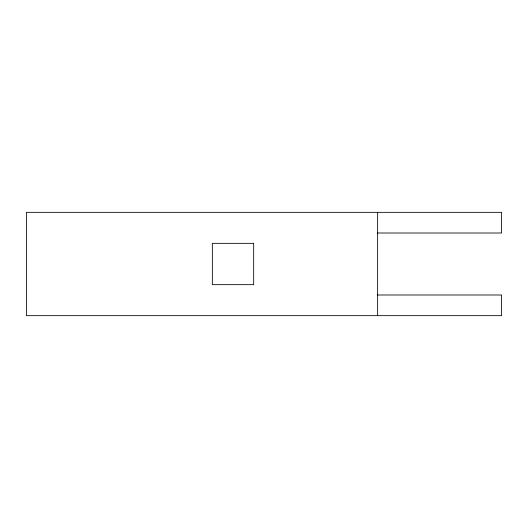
<?xml version="1.0" encoding="UTF-8"?>
<svg xmlns="http://www.w3.org/2000/svg" width="528" height="528" viewBox="0 0 528 528"><rect width="100%" height="100%" fill="white"/><g stroke="black" fill="none" stroke-linecap="round" stroke-linejoin="round"><path stroke-width="0.79" d="M377.632 233.006L501.6 233.006L501.6 212.348L26.4 212.348L26.4 315.652L501.6 315.652L501.6 294.994L377.632 294.994M377.632 212.348L377.632 315.652M253.671 243.342L212.348 243.342L212.348 284.658L253.671 284.658L253.671 243.342"/></g></svg>
